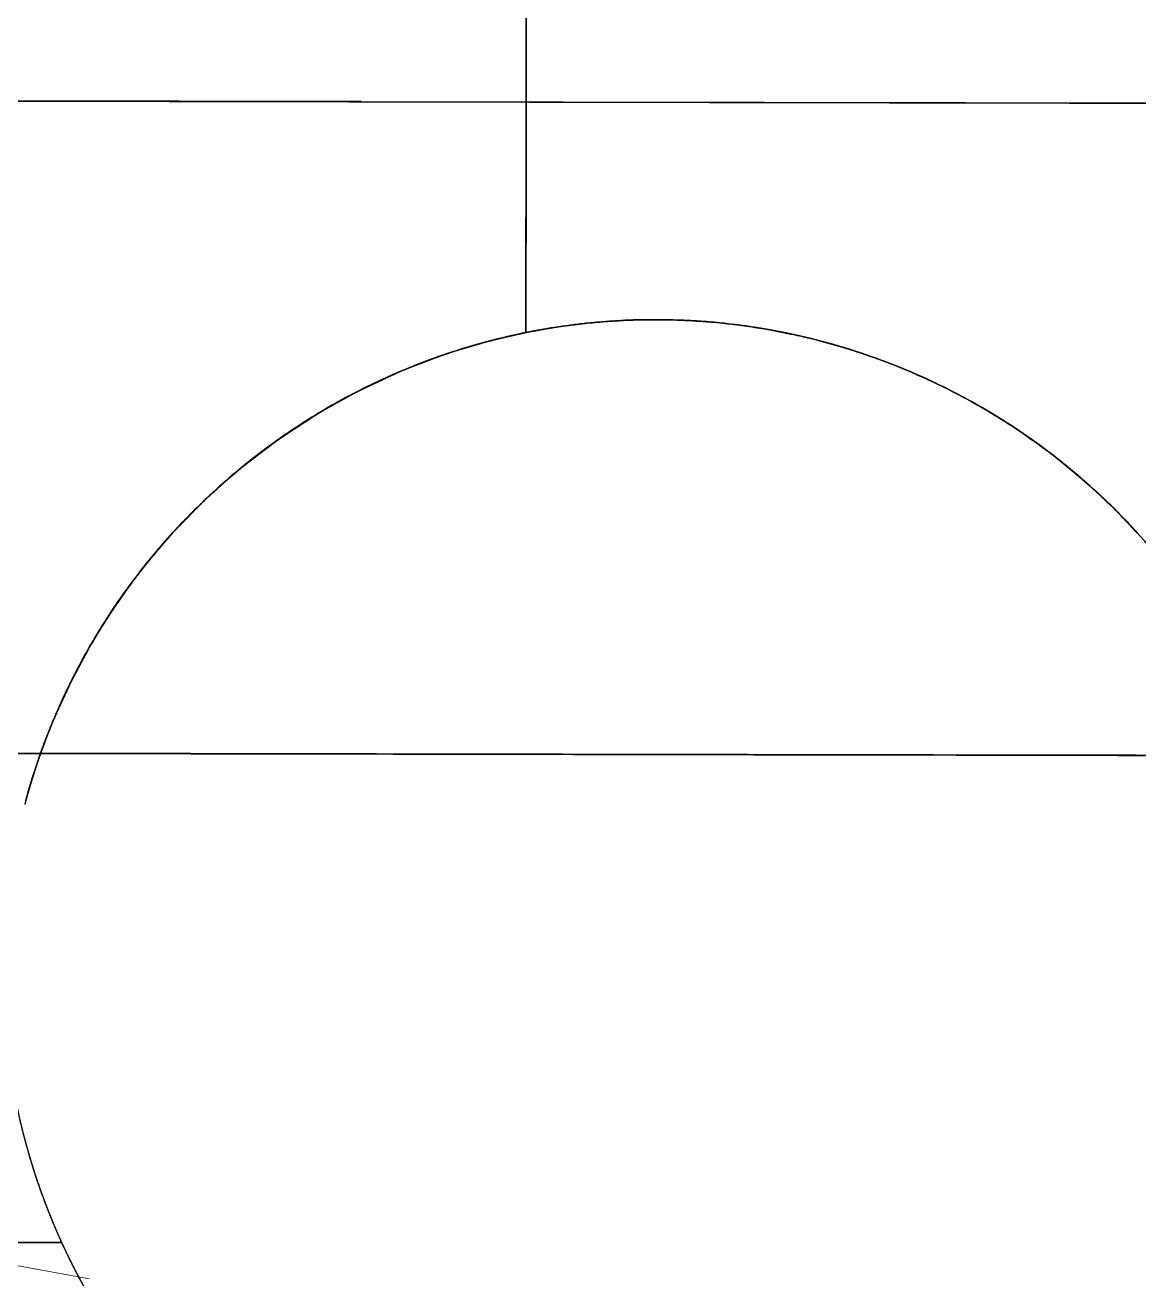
# Model space of a CAD drawing. Header units: metres. Extents: x -1147 to -802, y 5 to 567.
# Drawn here: x -996.634 to -995.61, y 508.175 to 509.328 of the extents above; entities that cross this region are included whole.
import ezdxf

# ---------------------------------------------------------------- set-up
doc = ezdxf.new("R2010")
doc.units = ezdxf.units.M
doc.layers.add('A-GENM', color=7, linetype='Continuous', lineweight=35)

# ---------------------------------------------------------------- blocks, each defined once
blk = doc.blocks.new('T2DPAA-T2D-PWA-SU-M2D-000002_dwg-40815123-DRG-2873010 - GENERAL ARRANGEMENT PLAN')
at = {"color": 254, "lineweight": 18, "true_color": 0xeaeaea}
for p, q in [((-193.9515, 1036.3185), (-193.9374, 1036.141)), ((-193.9374, 1036.141), (-193.9367, 1036.1325))]:
    blk.add_line(p, q, dxfattribs=at)
blk = doc.blocks.new('T2DPAA-T2D-PWA-SU-M2D-000100_Survey_rvt-1-DRG-2873010 - GENERAL ARRANGEMENT PLAN')
at = {"color": 254, "lineweight": 18, "true_color": 0xe1e1e1, "rotation": 75.11694444444437}
blk.add_blockref('T2DPAA-T2D-PWA-SU-M2D-000002_dwg-40815123-DRG-2873010 - GENERAL ARRANGEMENT PLAN', (-45.8213, 429.4778), dxfattribs=at)
blk = doc.blocks.new('T2DPAA-T2D-C3S-RW-M2D-100010_dwg-40802999-DRG-2873010 - GENERAL ARRANGEMENT PLAN')
at = {"color": 254, "lineweight": 25, "true_color": 0xe1e1e1}
for p, q in [((26.5806, -640.2325), (26.4304, -639.6633)), ((27.0903, -642.1642), (26.5806, -640.2328))]:
    blk.add_line(p, q, dxfattribs=at)
blk = doc.blocks.new('T2DPAA-T2D-PWC-RW-M2D-100010_RoadDesign_rvt-1-DRG-2873010 - GENERAL ARRANGEMENT PLAN')
at = {"color": 254, "lineweight": 18, "true_color": 0xe3e3e3, "rotation": 75.11694444444437}
blk.add_blockref('T2DPAA-T2D-C3S-RW-M2D-100010_dwg-40802999-DRG-2873010 - GENERAL ARRANGEMENT PLAN', (-1722.337, 648.0105), dxfattribs=at)
blk = doc.blocks.new('Foundations-Piles - Px-1200-64673918-DRG-2873010 - GENERAL ARRANGEMENT PLAN')
at = {"layer": 'A-GENM', "color": 254, "lineweight": 25, "true_color": 0xd1d1d1}
for start, end in [(89.6373, 90), (81.4772, 81.8182), (73.3186, 73.6364)]:
    blk.add_arc((0, 0), 0.6, start, end, dxfattribs=at)
at = {"layer": 'A-GENM', "color": 9, "lineweight": 25, "true_color": 0xbebebe}
for start, end in [(85.2606, 90), (86.6197, 89.6373), (85.2606, 86.6197), (82.3017, 85.2606), (81.8182, 85.2606), (81.9686, 82.3017), (73.6364, 81.8182), (78.4668, 81.4772), (77.9826, 78.4668), (74.1767, 77.9755), (73.7729, 74.1767), (65.4545, 73.6364), (70.3195, 73.3186), (66.0516, 70.3195), (114.5455, 122.7273), (115.2366, 122.3499), (65.5771, 66.0516), (57.2727, 65.4545), (62.1763, 65.1617), (57.9265, 62.1763), (57.3811, 57.9265), (122.7273, 130.9091), (122.7273, 125.0334), (122.3499, 122.7273), (49.0909, 57.2727), (54.0362, 57.0068), (125.0334, 180), (49.8014, 54.0362), (130.9091, 139.0909), (49.1848, 49.8014), (40.9396, 49.0909), (45.8984, 48.8542), (41.6763, 45.8482), (40.9882, 41.6763), (32.7273, 40.9091), (37.7625, 40.704), (33.5511, 37.7625), (32.7912, 33.5511), (24.5455, 32.7273), (29.6282, 32.5566), (25.4197, 29.6282), (24.5939, 25.4197), (16.3636, 24.5455), (21.6067, 24.4122), (17.3365, 21.6067), (16.3963, 17.3365), (8.1818, 16.3636), (13.5043, 16.2712), (9.2531, 13.5043), (8.2308, 9.2531), (5.4056, 8.1818), (0, 8.1818), (1.1695, 5.4056), (0, 1.1695), (180, 261.0336), (351.8182, 0), (357.3097, 0), (353.0858, 357.3097), (351.8505, 353.0858), (343.6364, 351.8182), (349.216, 351.8182), (345.0018, 349.216), (343.6998, 345.0018), (342.5357, 343.6364), (342.5357, 343.574), (335.4545, 342.3962), (341.1241, 342.3962), (336.9176, 341.1241), (335.4872, 336.9176), (327.2727, 335.4545), (333.0335, 335.3633), (328.8331, 333.0335), (327.3161, 328.8331), (319.0909, 327.2727)]:
    blk.add_arc((0, 0), 0.6, start, end, dxfattribs=at)
blk = doc.blocks.new('Shotcrete Adaptive v1 - 1200 Dia Pile _ 2_000 Spacing-61394275-DRG-2873010 - GENERAL ARRANGEMENT PLAN')
at = {"layer": 'A-GENM', "color": 9, "lineweight": 25, "true_color": 0xbebebe}
for p, q in [((-0.4546, 0.25), (0.4546, 0.25)), ((0.4546, 0.25), (-0.4546, 0.25))]:
    blk.add_line(p, q, dxfattribs=at)
for centre, radius, start, end in [((-1, 0), 0.6, 20.2506, 24.6243), ((-1, 0), 0.6, 20.2506, 24.6243), ((1, 0), 0.6, 155.3757, 156.256), ((1, 0), 0.6, 155.3757, 156.256), ((1, 0), 0.6, 156.256, 159.4284), ((1, 0), 0.6, 156.256, 159.4284), ((-1, 0), 0.6, 17.7103, 20.2506), ((-1, 0), 0.6, 17.7103, 20.2506), ((1, 0), 0.6, 159.4284, 164.1122), ((1, 0), 0.6, 159.4284, 162.8466), ((-1, 0), 0.6, 10.4552, 17.5708), ((-1, 0), 0.6, 17.1534, 17.5708), ((-1, 0), 0.6, 10.4552, 17.1534), ((1, 0), 0.6, 162.8466, 164.1122), ((1, 0), 0.6, 164.1122, 164.5901), ((1, 0), 0.6, 164.1122, 164.5901), ((1, 0), 0.6, 165.2053, 167.4341), ((1, 0), 0.6, 165.2053, 167.4341), ((1, 0), 0.6, 167.4341, 171.9769), ((1, 0), 0.6, 167.4341, 170.3175), ((-1, 0), 0.6, 9.7254, 10.4552), ((-1, 0), 0.6, 9.7254, 10.4552), ((-1, 0), 0.6, 2.2116, 9.6825), ((-1, 0), 0.6, 2.2116, 9.6825), ((1, 0), 0.6, 170.3175, 171.9769), ((1, 0), 0.6, 171.9769, 173.3931), ((1, 0), 0.6, 171.9769, 173.3931), ((1, 0), 0.6, 173.7282, 175.3656), ((1, 0), 0.6, 173.7282, 175.3656), ((1, 0), 0.6, 173.41, 173.6668), ((1, 0), 0.6, 173.41, 173.6668), ((0, -2.95), 3, 91.5342, 94.6025), ((0, -2.95), 3, 91.5342, 91.6835), ((0, -2.95), 3, 88.4658, 91.5342), ((0, -2.95), 3, 91.3583, 91.5342), ((0, -2.95), 3, 88.4658, 88.6417), ((0, -2.95), 3, 88.3166, 88.4658), ((0, -2.95), 3, 85.3975, 88.4658), ((1, 0), 0.6, 175.3656, 177.7884), ((1, 0), 0.6, 175.3656, 177.7884), ((0, -2.95), 3, 94.6025, 97.6709), ((0, -2.95), 3, 94.6025, 94.7409), ((0, -2.95), 3, 94.3743, 94.6025), ((0, -2.95), 3, 85.3975, 85.6256), ((0, -2.95), 3, 85.2592, 85.3975), ((0, -2.95), 3, 82.3291, 85.3975), ((0, -2.95), 3, 97.3435, 97.6709), ((0, -2.95), 3, 82.3291, 82.6565)]:
    blk.add_arc(centre, radius, start, end, dxfattribs=at)
at = {"layer": 'A-GENM', "color": 254, "lineweight": 25, "true_color": 0xd1d1d1}
for start, end in [(92.1103, 93.5084), (91.6835, 92.1083), (88.6417, 91.3583), (87.892, 88.3166), (86.4919, 87.8901), (94.8905, 96.2932), (94.7409, 94.888), (93.5177, 94.3743), (85.6256, 86.4884), (85.1133, 85.2592), (83.7068, 85.1097), (96.3064, 97.3435), (82.6565, 83.6935)]:
    blk.add_arc((0, -2.95), 3, start, end, dxfattribs=at)
blk = doc.blocks.new('StitchPour_RS39A_05 - StitchPour_RS39A_05-60503718-DRG-2873010 - GENERAL ARRANGEMENT PLAN')
at = {"layer": 'A-GENM', "color": 253, "lineweight": 25, "true_color": 0xa3a3a3}
for points, knots in [([(109.2938, -4.762), (109.3502, -4.9756), (109.4629, -5.4027), (109.6883, -6.2568), (109.97, -7.3246), (110.3081, -8.6059), (110.6461, -9.8872), (110.9842, -11.1684), (111.2401, -12.1381), (111.3833, -12.6808), (111.4138, -12.7963)], [0, 0, 0, 0, 0.0208333, 0.0416667, 0.0833333, 0.125, 0.1666667, 0.2083333, 0.25, 0.2612735, 0.2612735, 0.2612735, 0.2612735]), ([(110.8339, -12.9504), (110.8034, -12.8347), (110.6038, -12.0783), (110.3197, -11.0016), (109.9816, -9.7203), (109.728, -8.7592), (109.4744, -7.7982), (109.2209, -6.8372), (108.9673, -5.8762), (108.7982, -5.2355), (108.7137, -4.9151)], [0.7387138, 0.7387138, 0.7387138, 0.7387138, 0.75, 0.8125, 0.84375, 0.875, 0.90625, 0.9375, 0.96875, 1, 1, 1, 1])]:
    blk.add_open_spline(points, degree=3, knots=knots, dxfattribs=at)
at = {"layer": 'A-GENM', "color": 9, "lineweight": 25, "true_color": 0xbebebe}
for points in [[(110.3081, -8.6059), (110.4208, -9.033), (110.5335, -9.4601), (110.6461, -9.8872)], [(109.728, -8.7592), (109.8407, -9.1864), (109.9534, -9.6135), (110.0661, -10.0406)], [(110.6461, -9.8872), (110.6532, -9.9139), (110.6603, -9.9406), (110.6673, -9.9673)], [(110.0661, -10.0406), (110.0703, -10.0567), (110.0746, -10.0728), (110.0788, -10.0889)]]:
    blk.add_open_spline(points, degree=3, dxfattribs=at)
blk = doc.blocks.new('T2DPAA-T2D-C3S-RS-M3D-100334_rvt-1-DRG-2873010 - GENERAL ARRANGEMENT PLAN')
at = {"layer": 'A-GENM', "color": 9, "lineweight": 25, "true_color": 0xbebebe}
for p, q in [((-1096.6034, 509.4572), (-1096.6038, 509.2572)), ((-1096.6038, 509.2572), (-1096.6034, 509.4572)), ((-1096.6038, 509.2572), (-1096.6036, 509.374)), ((-1096.6036, 509.374), (-1096.6038, 509.2572)), ((-1096.6038, 509.2572), (-1096.6041, 509.0451)), ((-1096.6041, 509.0451), (-1096.6038, 509.2572)), ((-1096.6038, 509.2095), (-1096.6038, 509.2572)), ((-1096.6038, 509.2572), (-1096.6038, 509.2095)), ((-1096.6041, 509.0451), (-1096.6038, 509.2095)), ((-1096.6038, 509.2095), (-1096.6041, 509.0451)), ((-1096.5554, 509.0529), (-1096.5948, 509.0469)), ((-1096.5213, 509.0559), (-1096.5554, 509.0529)), ((-1096.5108, 509.0565), (-1096.5213, 509.0559)), ((-1096.5033, 509.0567), (-1096.5108, 509.0565)), ((-1096.4708, 509.0568), (-1096.5021, 509.0568)), ((-1096.3864, 509.0488), (-1096.4263, 509.0541)), ((-1096.638, 509.0372), (-1096.6041, 509.0451)), ((-1096.5948, 509.0469), (-1096.6041, 509.0451)), ((-1096.304, 509.029), (-1096.3429, 509.0399)), ((-1096.6726, 509.027), (-1096.638, 509.0372)), ((-1096.7185, 509.0098), (-1096.6855, 509.0226)), ((-1096.6855, 509.0226), (-1096.6772, 509.0255)), ((-1096.6772, 509.0255), (-1096.674, 509.0265)), ((-1096.7556, 508.9926), (-1096.7185, 509.0098)), ((-1096.244, 509.0064), (-1096.2624, 509.0141)), ((-1096.2253, 508.9978), (-1096.2403, 509.0048)), ((-1096.1992, 508.9845), (-1096.2253, 508.9978)), ((-1096.7939, 508.9715), (-1096.7629, 508.9889)), ((-1096.7629, 508.9889), (-1096.7556, 508.9926)), ((-1096.1862, 508.9772), (-1096.1992, 508.9845)), ((-1096.8286, 508.949), (-1096.7944, 508.9712)), ((-1096.1652, 508.9646), (-1096.1862, 508.9772)), ((-1096.1518, 508.9559), (-1096.1638, 508.9637)), ((-1096.8348, 508.9447), (-1096.8286, 508.949)), ((-1096.864, 508.9223), (-1096.8348, 508.9447)), ((-1096.0849, 508.904), (-1096.116, 508.93)), ((-1096.8861, 508.9034), (-1096.864, 508.9223)), ((-1096.8947, 508.8955), (-1096.8878, 508.9018)), ((-1096.9261, 508.864), (-1096.8997, 508.8908)), ((-1096.8997, 508.8908), (-1096.8947, 508.8955)), ((-1096.0401, 508.8594), (-1096.0532, 508.8734)), ((-1096.9526, 508.8333), (-1096.9261, 508.864)), ((-1096.9565, 508.8283), (-1096.9526, 508.8333)), ((-1096.9793, 508.7974), (-1096.9565, 508.8283)), ((-1097, 508.7652), (-1096.9793, 508.7974)), ((-1097.004, 508.7585), (-1097.001, 508.7634)), ((-1097.0225, 508.7239), (-1097.004, 508.7585)), ((-1097.0392, 508.6874), (-1097.0225, 508.7239)), ((-1097.0504, 508.6584), (-1097.0411, 508.6827)), ((-1097.0411, 508.6827), (-1097.0392, 508.6874)), ((-1097.055, 508.645), (-1097.0504, 508.6584)), ((-1097.0641, 508.6145), (-1097.055, 508.645))]:
    blk.add_line(p, q, dxfattribs=at)
at = {"layer": 'A-GENM', "color": 9, "lineweight": 25, "true_color": 0xbebebe, "flags": 128}
for points in [[(-1096.4263, 509.0541), (-1096.4378, 509.0552), (-1096.4708, 509.0568)], [(-1096.3429, 509.0399), (-1096.3552, 509.0428), (-1096.3864, 509.0488)], [(-1096.2624, 509.0141), (-1096.2752, 509.0191), (-1096.304, 509.029)], [(-1096.116, 508.93), (-1096.1287, 508.9397), (-1096.1518, 508.9559)], [(-1096.0532, 508.8734), (-1096.0652, 508.8855), (-1096.0849, 508.904)]]:
    blk.add_lwpolyline(points, dxfattribs=at)
at = {"layer": 'A-GENM', "color": 254, "lineweight": 25, "true_color": 0xd1d1d1}
for points in [[(-1096.5271, 509.0556), (-1096.5463, 509.0542), (-1096.5655, 509.0519), (-1096.5845, 509.0487)], [(-1096.5161, 509.0562), (-1096.5197, 509.056), (-1096.5234, 509.0558), (-1096.5271, 509.0556)], [(-1096.5017, 509.0568), (-1096.5065, 509.0567), (-1096.5113, 509.0565), (-1096.5161, 509.0562)], [(-1096.4322, 509.0547), (-1096.4359, 509.055), (-1096.4396, 509.0553), (-1096.4433, 509.0556)], [(-1096.4157, 509.053), (-1096.4212, 509.0536), (-1096.4267, 509.0542), (-1096.4322, 509.0547)], [(-1096.3601, 509.0438), (-1096.3785, 509.0478), (-1096.397, 509.0508), (-1096.4157, 509.053)], [(-1096.6099, 509.0439), (-1096.6293, 509.0398), (-1096.6485, 509.0347), (-1096.6673, 509.0287)], [(-1096.5994, 509.046), (-1096.6029, 509.0454), (-1096.6064, 509.0447), (-1096.6099, 509.0439)], [(-1096.5874, 509.0483), (-1096.5914, 509.0476), (-1096.5954, 509.0468), (-1096.5994, 509.046)], [(-1096.3495, 509.0415), (-1096.353, 509.0423), (-1096.3566, 509.0431), (-1096.3601, 509.0438)], [(-1096.3311, 509.0369), (-1096.3372, 509.0385), (-1096.3433, 509.0401), (-1096.3495, 509.0415)], [(-1096.2794, 509.0206), (-1096.2964, 509.0268), (-1096.3136, 509.0323), (-1096.3311, 509.0369)], [(-1096.691, 509.0206), (-1096.6979, 509.0181), (-1096.7047, 509.0155), (-1096.7114, 509.0127)], [(-1096.6814, 509.024), (-1096.6846, 509.0229), (-1096.6878, 509.0218), (-1096.691, 509.0206)], [(-1096.671, 509.0275), (-1096.6744, 509.0264), (-1096.6779, 509.0252), (-1096.6814, 509.024)], [(-1096.2697, 509.017), (-1096.2729, 509.0182), (-1096.2762, 509.0194), (-1096.2794, 509.0206)], [(-1096.2028, 508.9864), (-1096.2245, 508.998), (-1096.2468, 509.0082), (-1096.2697, 509.017)], [(-1096.7114, 509.0127), (-1096.7233, 509.0079), (-1096.735, 509.0027), (-1096.7465, 508.9971)], [(-1096.7507, 508.9951), (-1096.7536, 508.9936), (-1096.7565, 508.9922), (-1096.7593, 508.9907)], [(-1096.768, 508.9862), (-1096.775, 508.9825), (-1096.7818, 508.9786), (-1096.7886, 508.9746)], [(-1096.7593, 508.9907), (-1096.7622, 508.9892), (-1096.7652, 508.9877), (-1096.768, 508.9862)], [(-1096.1941, 508.9817), (-1096.197, 508.9833), (-1096.1999, 508.9849), (-1096.2028, 508.9864)], [(-1096.7886, 508.9746), (-1096.7994, 508.9683), (-1096.8101, 508.9616), (-1096.8204, 508.9546)], [(-1096.1389, 508.947), (-1096.1466, 508.9524), (-1096.1544, 508.9577), (-1096.1623, 508.9628)], [(-1096.825, 508.9515), (-1096.8273, 508.9499), (-1096.8296, 508.9484), (-1096.8319, 508.9467)], [(-1096.8394, 508.9413), (-1096.8462, 508.9363), (-1096.853, 508.9312), (-1096.8596, 508.9259)], [(-1096.8319, 508.9467), (-1096.8344, 508.9449), (-1096.8369, 508.9431), (-1096.8394, 508.9413)], [(-1096.1317, 508.9418), (-1096.1341, 508.9436), (-1096.1365, 508.9453), (-1096.1389, 508.947)], [(-1096.1241, 508.9362), (-1096.1267, 508.9381), (-1096.1292, 508.94), (-1096.1317, 508.9418)], [(-1096.8596, 508.9259), (-1096.8692, 508.9182), (-1096.8785, 508.9103), (-1096.8876, 508.902)], [(-1096.0729, 508.8929), (-1096.0885, 508.9077), (-1096.105, 508.9217), (-1096.1221, 508.9347)], [(-1096.8975, 508.8929), (-1096.8995, 508.891), (-1096.9016, 508.889), (-1096.9037, 508.887)], [(-1096.8922, 508.8978), (-1096.894, 508.8962), (-1096.8957, 508.8946), (-1096.8975, 508.8929)], [(-1096.0675, 508.8878), (-1096.0693, 508.8895), (-1096.0711, 508.8912), (-1096.0729, 508.8929)], [(-1096.9037, 508.887), (-1096.9102, 508.8806), (-1096.9166, 508.8741), (-1096.9228, 508.8675)], [(-1096.0613, 508.8816), (-1096.0633, 508.8837), (-1096.0654, 508.8857), (-1096.0675, 508.8878)], [(-1096.043, 508.8625), (-1096.0489, 508.869), (-1096.055, 508.8754), (-1096.0613, 508.8816)], [(-1096.9228, 508.8675), (-1096.931, 508.8587), (-1096.939, 508.8497), (-1096.9467, 508.8405)], [(-1096.04, 508.8593), (-1096.041, 508.8604), (-1096.042, 508.8615), (-1096.043, 508.8625)], [(-1096.9511, 508.835), (-1096.9524, 508.8335), (-1096.9536, 508.832), (-1096.9548, 508.8304)], [(-1096.9467, 508.8405), (-1096.9474, 508.8395), (-1096.9482, 508.8386), (-1096.949, 508.8377)], [(-1096.9596, 508.8243), (-1096.9656, 508.8166), (-1096.9714, 508.8087), (-1096.977, 508.8006)], [(-1096.9548, 508.8304), (-1096.9565, 508.8284), (-1096.958, 508.8264), (-1096.9596, 508.8243)], [(-1096.977, 508.8006), (-1096.9838, 508.791), (-1096.9903, 508.7811), (-1096.9964, 508.7711)], [(-1097.0004, 508.7645), (-1097.0012, 508.7631), (-1097.002, 508.7617), (-1097.0028, 508.7604)], [(-1096.9989, 508.767), (-1096.9994, 508.7662), (-1096.9999, 508.7653), (-1097.0004, 508.7645)], [(-1096.9964, 508.7711), (-1096.9971, 508.7699), (-1096.9979, 508.7687), (-1096.9986, 508.7676)], [(-1097.0062, 508.7545), (-1097.0112, 508.7459), (-1097.0159, 508.7371), (-1097.0204, 508.7281)], [(-1097.0028, 508.7604), (-1097.004, 508.7584), (-1097.0051, 508.7565), (-1097.0062, 508.7545)], [(-1097.0212, 508.7267), (-1097.0263, 508.7164), (-1097.0312, 508.706), (-1097.0358, 508.6954)], [(-1097.0358, 508.6954), (-1097.0365, 508.6938), (-1097.0372, 508.6922), (-1097.0378, 508.6906)], [(-1097.0405, 508.6843), (-1097.0412, 508.6826), (-1097.0419, 508.6808), (-1097.0426, 508.6791)], [(-1097.0391, 508.6876), (-1097.0396, 508.6865), (-1097.04, 508.6854), (-1097.0405, 508.6843)], [(-1097.0378, 508.6906), (-1097.0383, 508.6896), (-1097.0387, 508.6886), (-1097.0391, 508.6876)], [(-1097.0426, 508.6791), (-1097.0453, 508.6722), (-1097.048, 508.6652), (-1097.0505, 508.6581)], [(-1097.0505, 508.6581), (-1097.0518, 508.6545), (-1097.053, 508.6509), (-1097.0542, 508.6472)], [(-1097.0542, 508.6472), (-1097.0578, 508.6365), (-1097.0611, 508.6257), (-1097.0641, 508.6148)]]:
    blk.add_open_spline(points, degree=3, dxfattribs=at)
at = {"layer": 'A-GENM', "color": 9, "lineweight": 25, "true_color": 0xbebebe}
for points in [[(-1096.5845, 509.0487), (-1096.5713, 509.051), (-1096.558, 509.0527), (-1096.5447, 509.0541)], [(-1096.5802, 509.0495), (-1096.5739, 509.0505), (-1096.5676, 509.0514), (-1096.5613, 509.0522)], [(-1096.5613, 509.0522), (-1096.549, 509.0537), (-1096.5366, 509.0549), (-1096.5242, 509.0557)], [(-1096.5447, 509.0541), (-1096.5388, 509.0546), (-1096.533, 509.0551), (-1096.5271, 509.0556)], [(-1096.5271, 509.0556), (-1096.5234, 509.0558), (-1096.5197, 509.056), (-1096.5161, 509.0562)], [(-1096.5242, 509.0557), (-1096.5229, 509.0558), (-1096.5215, 509.0559), (-1096.5202, 509.056)], [(-1096.518, 509.0561), (-1096.5138, 509.0563), (-1096.5096, 509.0565), (-1096.5055, 509.0567)], [(-1096.5012, 509.0568), (-1096.4991, 509.0569), (-1096.4969, 509.0569), (-1096.4948, 509.0569)], [(-1096.4948, 509.0569), (-1096.4881, 509.057), (-1096.4813, 509.057), (-1096.4746, 509.0569)], [(-1096.4746, 509.0569), (-1096.4638, 509.0567), (-1096.4531, 509.0563), (-1096.4424, 509.0555)], [(-1096.4433, 509.0555), (-1096.4396, 509.0553), (-1096.4359, 509.055), (-1096.4322, 509.0547)], [(-1096.4424, 509.0555), (-1096.4402, 509.0553), (-1096.4379, 509.0552), (-1096.4357, 509.055)], [(-1096.4357, 509.055), (-1096.4342, 509.0549), (-1096.4327, 509.0547), (-1096.4312, 509.0546)], [(-1096.4322, 509.0547), (-1096.408, 509.0525), (-1096.3839, 509.0489), (-1096.3601, 509.0438)], [(-1096.4312, 509.0546), (-1096.4273, 509.0542), (-1096.4235, 509.0539), (-1096.4197, 509.0534)], [(-1096.4197, 509.0534), (-1096.4162, 509.0531), (-1096.4128, 509.0526), (-1096.4093, 509.0522)], [(-1096.4093, 509.0522), (-1096.4022, 509.0513), (-1096.3951, 509.0503), (-1096.3881, 509.0491)], [(-1096.6452, 509.0353), (-1096.6316, 509.039), (-1096.6179, 509.0423), (-1096.6041, 509.0451)], [(-1096.6296, 509.0394), (-1096.623, 509.041), (-1096.6165, 509.0425), (-1096.6099, 509.0439)], [(-1096.6099, 509.0439), (-1096.6064, 509.0446), (-1096.6029, 509.0454), (-1096.5994, 509.046)], [(-1096.6041, 509.0451), (-1096.5997, 509.046), (-1096.5953, 509.0469), (-1096.5908, 509.0476)], [(-1096.5994, 509.046), (-1096.5954, 509.0468), (-1096.5914, 509.0475), (-1096.5874, 509.0482)], [(-1096.5908, 509.0476), (-1096.5873, 509.0483), (-1096.5837, 509.0489), (-1096.5802, 509.0495)], [(-1096.3881, 509.0491), (-1096.3789, 509.0476), (-1096.3698, 509.0459), (-1096.3607, 509.044)], [(-1096.3607, 509.044), (-1096.3579, 509.0434), (-1096.355, 509.0427), (-1096.3522, 509.0421)], [(-1096.3601, 509.0438), (-1096.3566, 509.0431), (-1096.353, 509.0423), (-1096.3495, 509.0415)], [(-1096.3522, 509.0421), (-1096.35, 509.0416), (-1096.3477, 509.0411), (-1096.3455, 509.0405)], [(-1096.3495, 509.0415), (-1096.3433, 509.0401), (-1096.3372, 509.0385), (-1096.3311, 509.0369)], [(-1096.3455, 509.0405), (-1096.342, 509.0397), (-1096.3386, 509.0388), (-1096.3352, 509.038)], [(-1096.6706, 509.0277), (-1096.6683, 509.0284), (-1096.666, 509.0291), (-1096.6638, 509.0298)], [(-1096.6673, 509.0287), (-1096.6549, 509.0327), (-1096.6423, 509.0362), (-1096.6296, 509.0394)], [(-1096.6638, 509.0298), (-1096.6576, 509.0317), (-1096.6514, 509.0336), (-1096.6452, 509.0353)], [(-1096.3314, 509.037), (-1096.3294, 509.0364), (-1096.3274, 509.0359), (-1096.3254, 509.0353)], [(-1096.3311, 509.0369), (-1096.3136, 509.0323), (-1096.2964, 509.0268), (-1096.2794, 509.0206)], [(-1096.3254, 509.0353), (-1096.3181, 509.0333), (-1096.3108, 509.0312), (-1096.3036, 509.0289)], [(-1096.3036, 509.0289), (-1096.296, 509.0265), (-1096.2884, 509.0239), (-1096.2808, 509.0211)], [(-1096.7465, 508.9971), (-1096.7284, 509.0059), (-1096.7099, 509.0137), (-1096.691, 509.0206)], [(-1096.7248, 509.0071), (-1096.7119, 509.0127), (-1096.6988, 509.0179), (-1096.6855, 509.0226)], [(-1096.691, 509.0206), (-1096.6878, 509.0218), (-1096.6846, 509.0229), (-1096.6814, 509.024)], [(-1096.6855, 509.0226), (-1096.6815, 509.024), (-1096.6775, 509.0254), (-1096.6734, 509.0267)], [(-1096.6814, 509.024), (-1096.6779, 509.0252), (-1096.6744, 509.0264), (-1096.671, 509.0275)], [(-1096.2808, 509.0211), (-1096.2777, 509.02), (-1096.2745, 509.0188), (-1096.2714, 509.0177)], [(-1096.2794, 509.0206), (-1096.2762, 509.0195), (-1096.2729, 509.0182), (-1096.2697, 509.017)], [(-1096.2714, 509.0177), (-1096.2685, 509.0165), (-1096.2656, 509.0154), (-1096.2627, 509.0142)], [(-1096.2697, 509.017), (-1096.2632, 509.0145), (-1096.2568, 509.0119), (-1096.2504, 509.0092)], [(-1096.7434, 508.9986), (-1096.7373, 509.0015), (-1096.7311, 509.0044), (-1096.7248, 509.0071)], [(-1096.2627, 509.0142), (-1096.2597, 509.0131), (-1096.2567, 509.0118), (-1096.2538, 509.0106)], [(-1096.2538, 509.0106), (-1096.2526, 509.0101), (-1096.2515, 509.0097), (-1096.2504, 509.0092)], [(-1096.2504, 509.0092), (-1096.2342, 509.0023), (-1096.2184, 508.9947), (-1096.2028, 508.9864)], [(-1096.2477, 509.008), (-1096.2467, 509.0076), (-1096.2457, 509.0072), (-1096.2448, 509.0067)], [(-1096.2448, 509.0067), (-1096.2374, 509.0035), (-1096.2301, 509.0002), (-1096.2229, 508.9967)], [(-1096.7629, 508.9889), (-1096.7594, 508.9907), (-1096.7559, 508.9925), (-1096.7524, 508.9942)], [(-1096.7593, 508.9907), (-1096.7565, 508.9922), (-1096.7536, 508.9936), (-1096.7507, 508.9951)], [(-1096.7524, 508.9942), (-1096.7494, 508.9957), (-1096.7464, 508.9972), (-1096.7434, 508.9986)], [(-1096.2229, 508.9967), (-1096.2168, 508.9937), (-1096.2106, 508.9906), (-1096.2045, 508.9873)], [(-1096.7996, 508.968), (-1096.7876, 508.9754), (-1096.7754, 508.9824), (-1096.7629, 508.9889)], [(-1096.7886, 508.9746), (-1096.7818, 508.9786), (-1096.775, 508.9824), (-1096.768, 508.9862)], [(-1096.768, 508.9862), (-1096.7651, 508.9877), (-1096.7622, 508.9892), (-1096.7593, 508.9907)], [(-1096.2045, 508.9873), (-1096.2013, 508.9856), (-1096.1982, 508.9839), (-1096.195, 508.9822)], [(-1096.2028, 508.9864), (-1096.1999, 508.9849), (-1096.197, 508.9833), (-1096.1941, 508.9817)], [(-1096.195, 508.9822), (-1096.1915, 508.9802), (-1096.188, 508.9783), (-1096.1846, 508.9763)], [(-1096.8204, 508.9546), (-1096.8101, 508.9616), (-1096.7994, 508.9683), (-1096.7886, 508.9746)], [(-1096.1846, 508.9763), (-1096.1821, 508.9748), (-1096.1796, 508.9734), (-1096.1771, 508.9719)], [(-1096.1771, 508.9719), (-1096.1744, 508.9703), (-1096.1717, 508.9686), (-1096.1691, 508.967)], [(-1096.8179, 508.9563), (-1096.8119, 508.9603), (-1096.8058, 508.9642), (-1096.7996, 508.968)], [(-1096.1745, 508.9703), (-1096.1709, 508.9681), (-1096.1672, 508.9659), (-1096.1636, 508.9636)], [(-1096.1691, 508.967), (-1096.1673, 508.9659), (-1096.1655, 508.9648), (-1096.1637, 508.9636)], [(-1096.1624, 508.9628), (-1096.1575, 508.9597), (-1096.1526, 508.9564), (-1096.1478, 508.9532)], [(-1096.1623, 508.9628), (-1096.1519, 508.9561), (-1096.1417, 508.9491), (-1096.1317, 508.9418)], [(-1096.8348, 508.9446), (-1096.8319, 508.9467), (-1096.8289, 508.9488), (-1096.8259, 508.9509)], [(-1096.8319, 508.9467), (-1096.8296, 508.9484), (-1096.8273, 508.9499), (-1096.825, 508.9515)], [(-1096.8258, 508.951), (-1096.8232, 508.9528), (-1096.8205, 508.9546), (-1096.8179, 508.9563)], [(-1096.1478, 508.9532), (-1096.1429, 508.9499), (-1096.1382, 508.9465), (-1096.1334, 508.9431)], [(-1096.8876, 508.902), (-1096.8722, 508.9159), (-1096.8561, 508.9291), (-1096.8394, 508.9413)], [(-1096.8682, 508.9188), (-1096.8574, 508.9278), (-1096.8462, 508.9364), (-1096.8348, 508.9446)], [(-1096.8394, 508.9413), (-1096.8369, 508.9431), (-1096.8344, 508.9449), (-1096.8319, 508.9467)], [(-1096.1334, 508.9431), (-1096.1304, 508.9409), (-1096.1274, 508.9387), (-1096.1244, 508.9364)], [(-1096.1317, 508.9418), (-1096.1292, 508.94), (-1096.1267, 508.9381), (-1096.1241, 508.9362)], [(-1096.1221, 508.9347), (-1096.105, 508.9217), (-1096.0885, 508.9077), (-1096.0729, 508.8929)], [(-1096.1221, 508.9347), (-1096.119, 508.9323), (-1096.1159, 508.9299), (-1096.1128, 508.9274)], [(-1096.1128, 508.9274), (-1096.1107, 508.9258), (-1096.1087, 508.9242), (-1096.1067, 508.9226)], [(-1096.8856, 508.9039), (-1096.8799, 508.909), (-1096.8741, 508.914), (-1096.8682, 508.9188)], [(-1096.1055, 508.9216), (-1096.1036, 508.9201), (-1096.1017, 508.9185), (-1096.0998, 508.9169)], [(-1096.0998, 508.9169), (-1096.093, 508.9112), (-1096.0863, 508.9053), (-1096.0797, 508.8993)], [(-1096.8885, 508.9012), (-1096.8875, 508.9021), (-1096.8866, 508.903), (-1096.8856, 508.9039)], [(-1096.9293, 508.8605), (-1096.9198, 508.8709), (-1096.9099, 508.881), (-1096.8998, 508.8907)], [(-1096.9037, 508.887), (-1096.9016, 508.889), (-1096.8995, 508.891), (-1096.8975, 508.8929)], [(-1096.8998, 508.8907), (-1096.8974, 508.893), (-1096.895, 508.8953), (-1096.8926, 508.8975)], [(-1096.8975, 508.8929), (-1096.8957, 508.8946), (-1096.894, 508.8962), (-1096.8922, 508.8978)], [(-1096.0797, 508.8993), (-1096.0761, 508.896), (-1096.0725, 508.8926), (-1096.069, 508.8892)], [(-1096.0729, 508.8929), (-1096.0711, 508.8912), (-1096.0693, 508.8895), (-1096.0675, 508.8878)], [(-1096.9467, 508.8405), (-1096.9332, 508.8567), (-1096.9188, 508.8722), (-1096.9037, 508.887)], [(-1096.069, 508.8892), (-1096.0663, 508.8866), (-1096.0637, 508.884), (-1096.061, 508.8814)], [(-1096.0675, 508.8878), (-1096.0654, 508.8857), (-1096.0633, 508.8837), (-1096.0613, 508.8816)], [(-1096.0613, 508.8816), (-1096.054, 508.8744), (-1096.0469, 508.8669), (-1096.04, 508.8593)], [(-1096.061, 508.8814), (-1096.0569, 508.8772), (-1096.0528, 508.873), (-1096.0488, 508.8687)], [(-1096.0488, 508.8687), (-1096.0472, 508.8671), (-1096.0456, 508.8654), (-1096.0441, 508.8637)], [(-1096.9452, 508.8423), (-1096.94, 508.8485), (-1096.9347, 508.8545), (-1096.9293, 508.8605)], [(-1096.9565, 508.8283), (-1096.9547, 508.8306), (-1096.9528, 508.833), (-1096.9509, 508.8353)], [(-1096.9548, 508.8304), (-1096.9536, 508.832), (-1096.9524, 508.8335), (-1096.9511, 508.835)], [(-1096.9495, 508.8371), (-1096.9481, 508.8388), (-1096.9466, 508.8405), (-1096.9452, 508.8423)], [(-1096.949, 508.8377), (-1096.9482, 508.8386), (-1096.9474, 508.8395), (-1096.9467, 508.8405)], [(-1096.9964, 508.7711), (-1096.9851, 508.7895), (-1096.9728, 508.8073), (-1096.9596, 508.8243)], [(-1096.9815, 508.7942), (-1096.9736, 508.8058), (-1096.9652, 508.8172), (-1096.9565, 508.8283)], [(-1096.9596, 508.8243), (-1096.958, 508.8264), (-1096.9565, 508.8284), (-1096.9548, 508.8304)], [(-1096.9954, 508.7728), (-1096.9909, 508.78), (-1096.9863, 508.7872), (-1096.9815, 508.7942)], [(-1097.004, 508.7585), (-1097.0026, 508.7608), (-1097.0013, 508.7631), (-1096.9999, 508.7654)], [(-1097.0028, 508.7604), (-1097.002, 508.7617), (-1097.0012, 508.7631), (-1097.0004, 508.7645)], [(-1097.0004, 508.7645), (-1096.9999, 508.7653), (-1096.9994, 508.7662), (-1096.9989, 508.767)], [(-1096.9991, 508.7667), (-1096.9979, 508.7687), (-1096.9966, 508.7708), (-1096.9954, 508.7728)], [(-1096.9986, 508.7676), (-1096.9979, 508.7687), (-1096.9971, 508.7699), (-1096.9964, 508.7711)], [(-1097.0204, 508.7282), (-1097.0152, 508.7384), (-1097.0097, 508.7485), (-1097.004, 508.7585)], [(-1097.0062, 508.7545), (-1097.0051, 508.7565), (-1097.004, 508.7584), (-1097.0028, 508.7604)], [(-1097.0358, 508.6954), (-1097.0312, 508.706), (-1097.0263, 508.7164), (-1097.0212, 508.7267)], [(-1097.0352, 508.6968), (-1097.0316, 508.705), (-1097.0278, 508.7132), (-1097.0239, 508.7212)], [(-1097.0239, 508.7212), (-1097.0228, 508.7235), (-1097.0217, 508.7257), (-1097.0205, 508.7279)], [(-1097.0384, 508.6893), (-1097.0373, 508.6918), (-1097.0363, 508.6943), (-1097.0352, 508.6968)], [(-1097.0378, 508.6906), (-1097.0372, 508.6922), (-1097.0365, 508.6938), (-1097.0358, 508.6954)], [(-1097.0505, 508.6581), (-1097.0475, 508.6664), (-1097.0444, 508.6746), (-1097.0411, 508.6827)], [(-1097.0426, 508.6791), (-1097.0419, 508.6808), (-1097.0412, 508.6826), (-1097.0405, 508.6843)], [(-1097.0411, 508.6827), (-1097.0402, 508.6849), (-1097.0393, 508.6871), (-1097.0384, 508.6893)], [(-1097.0405, 508.6843), (-1097.0396, 508.6864), (-1097.0387, 508.6885), (-1097.0378, 508.6906)], [(-1097.0505, 508.6581), (-1097.048, 508.6652), (-1097.0453, 508.6722), (-1097.0426, 508.6791)], [(-1097.0638, 508.6158), (-1097.0599, 508.6301), (-1097.0554, 508.6442), (-1097.0505, 508.6581)], [(-1097.0542, 508.6472), (-1097.053, 508.6509), (-1097.0518, 508.6545), (-1097.0505, 508.6581)], [(-1097.0641, 508.6148), (-1097.0611, 508.6257), (-1097.0578, 508.6365), (-1097.0542, 508.6472)], [(-1097.0645, 508.6131), (-1097.0643, 508.614), (-1097.064, 508.6149), (-1097.0638, 508.6158)]]:
    blk.add_open_spline(points, degree=3, dxfattribs=at)
for points, knots in [([(-1096.5161, 509.0562), (-1096.5113, 509.0565), (-1096.487, 509.0574), (-1096.4627, 509.0569), (-1096.4433, 509.0555)], [-0.16668114, -0.16668114, -0.16668114, -0.16668114, -0.15384615, -0.10165275, -0.10165275, -0.10165275, -0.10165275]), ([(-1096.1941, 508.9817), (-1096.1937, 508.9815), (-1096.1871, 508.9778), (-1096.1806, 508.974), (-1096.1745, 508.9703)], [-0.817324, -0.817324, -0.817324, -0.817324, -0.81578947, -0.78947368, -0.78947368, -0.78947368, -0.78947368]), ([(-1097.0204, 508.7281), (-1097.0174, 508.7341), (-1097.0128, 508.7429), (-1097.0079, 508.7516), (-1097.0062, 508.7545)], [-0.72934245, -0.72934245, -0.72934245, -0.72934245, -0.71153846, -0.70256492, -0.70256492, -0.70256492, -0.70256492])]:
    blk.add_open_spline(points, degree=3, knots=knots, dxfattribs=at)
at = {"layer": 'A-GENM', "color": 254, "lineweight": 25, "true_color": 0xd1d1d1}
for points, knots in [([(-1096.4433, 509.0556), (-1096.4484, 509.0559), (-1096.4678, 509.057), (-1096.4873, 509.0572), (-1096.5017, 509.0568)], [-0.89834725, -0.89834725, -0.89834725, -0.89834725, -0.88461538, -0.84615385, -0.84615385, -0.84615385, -0.84615385]), ([(-1096.1636, 508.9636), (-1096.1672, 508.9659), (-1096.1773, 508.9721), (-1096.1875, 508.978), (-1096.1941, 508.9817)], [-0.22635093, -0.22635093, -0.22635093, -0.22635093, -0.21052632, -0.182676, -0.182676, -0.182676, -0.182676])]:
    blk.add_open_spline(points, degree=3, knots=knots, dxfattribs=at)
at = {"layer": 'A-GENM', "color": 253, "lineweight": 25, "true_color": 0xa3a3a3}
for name, p, rotation in [('StitchPour_RS39A_05 - StitchPour_RS39A_05-60503718-DRG-2873010 - GENERAL ARRANGEMENT PLAN', (-1134.0578, 404.8616), 75.11694444444437), ('Foundations-Piles - Px-1200-64673918-DRG-2873010 - GENERAL ARRANGEMENT PLAN', (-1096.4852, 508.457), 75.11694444444437), ('Shotcrete Adaptive v1 - 1200 Dia Pile _ 2_000 Spacing-61394275-DRG-2873010 - GENERAL ARRANGEMENT PLAN', (-1097.4852, 508.4588), 179.8981467624049)]:
    blk.add_blockref(name, p, dxfattribs=dict(at, rotation=rotation))

msp = doc.modelspace()

# ---------------------------------------------------------------- block references
at = {"lineweight": 5}
for name in ['T2DPAA-T2D-PWC-RW-M2D-100010_RoadDesign_rvt-1-DRG-2873010 - GENERAL ARRANGEMENT PLAN', 'T2DPAA-T2D-C3S-RS-M3D-100334_rvt-1-DRG-2873010 - GENERAL ARRANGEMENT PLAN']:
    msp.add_blockref(name, (100.4304, 0), dxfattribs=at)
at = {"color": 254, "lineweight": 5, "true_color": 0xe1e1e1}
msp.add_blockref('T2DPAA-T2D-PWA-SU-M2D-000100_Survey_rvt-1-DRG-2873010 - GENERAL ARRANGEMENT PLAN', (100.4304, 0), dxfattribs=at)

doc.saveas('drawing.dxf')
